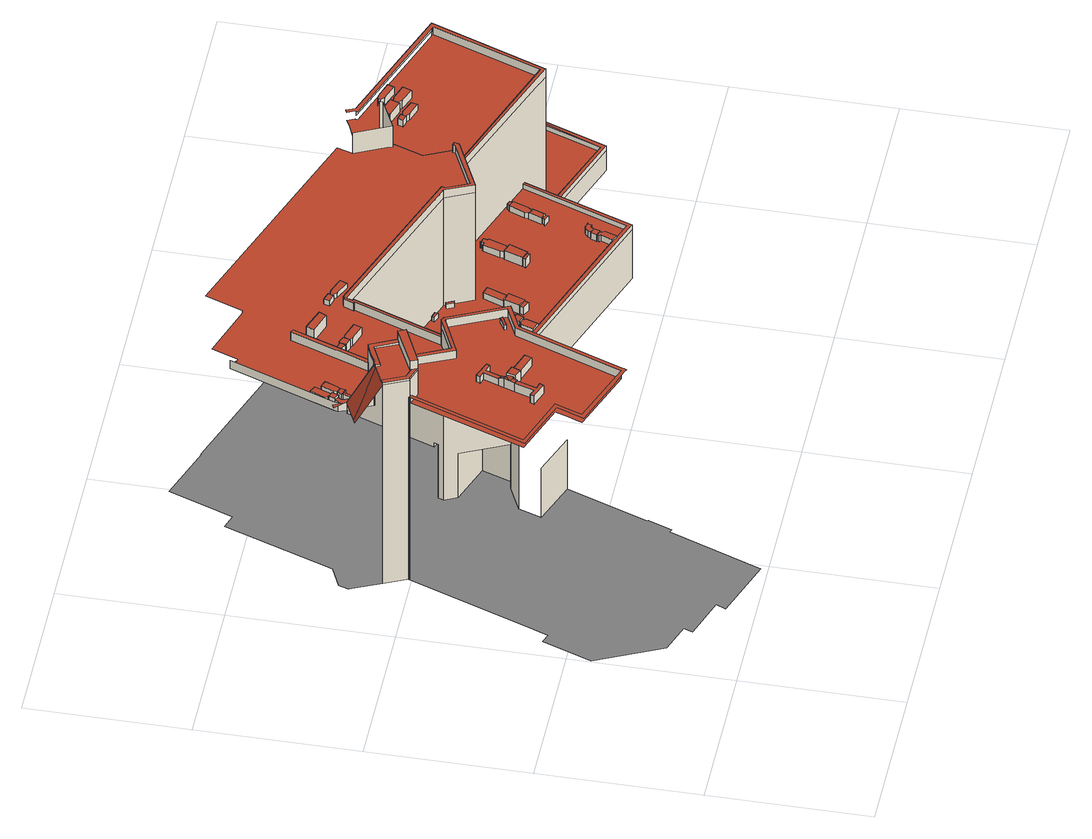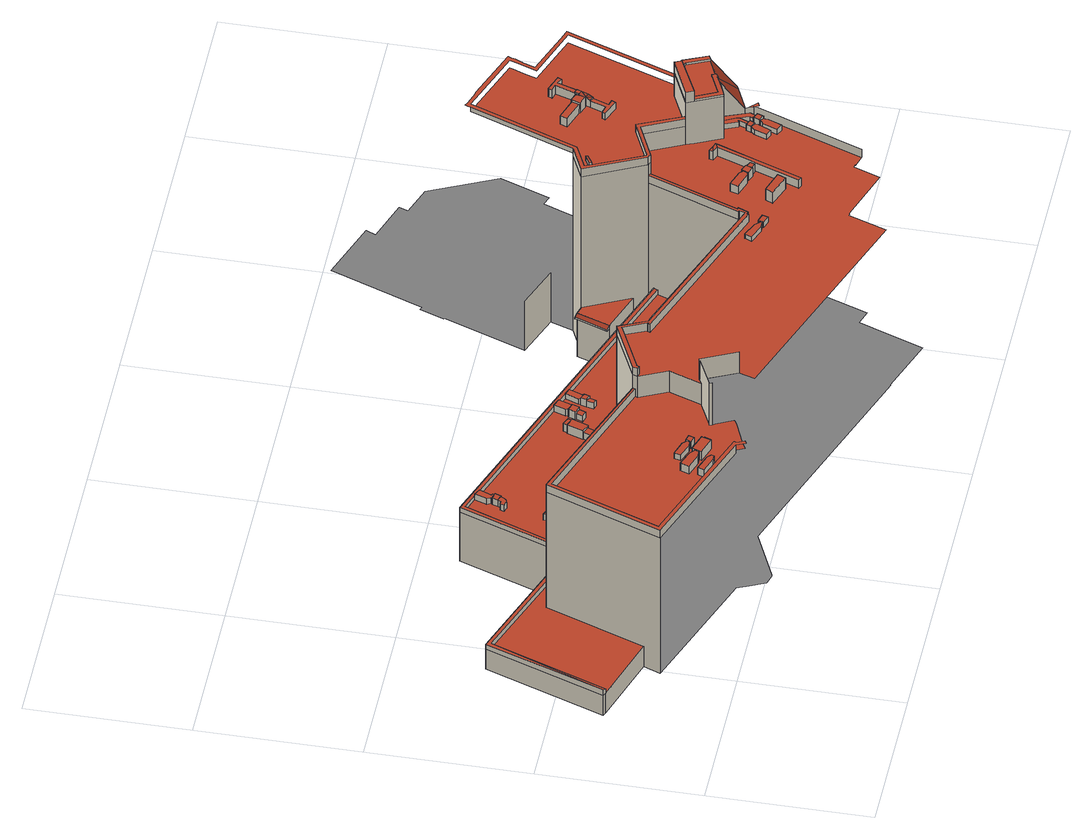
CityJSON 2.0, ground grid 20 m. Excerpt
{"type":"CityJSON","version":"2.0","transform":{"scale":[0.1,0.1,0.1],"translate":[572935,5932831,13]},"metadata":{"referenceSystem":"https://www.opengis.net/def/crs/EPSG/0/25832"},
"CityObjects":{
"building1":{"type":"Building","attributes":{"Grundfläche 2D":"2715.776710","Grundhöhe NN":"13.256"},"children":["building1-1","building1-2","building1-3","building1-4","building1-5","building1-6","building1-7","building1-8","building1-9","building1-10","building1-11","building1-12","building1-13","building1-14","building1-15","building1-16","building1-17","building1-18","building1-19","building1-20","building1-21","building1-22","building1-23","building1-24","building1-25","building1-26","building1-27","building1-28","building1-29","building1-30","building1-31","building1-32","building1-33","building1-34","building1-35","building1-36","building1-37","building1-38","building1-39","building1-40","building1-41","building1-42","building1-43","building1-44","building1-45","building1-46","building1-47","building1-48","building1-49","building1-50","building1-51","building1-52","building1-53","building1-54","building1-55","building1-56","building1-57"],"geometry":[{"type":"MultiSurface","lod":"3","boundaries":[[[0,1,2,3,4,5]],[[6,4,3,7]],[[4,6,8,5]],[[9,10,11,12,13,14,0,5,15]],[[16,17,18,19,18,20,21,1,22,23]],[[18,24,17,25,26,20,18,19]],[[27,28,29,30,31,32,33,34,35,9,15,5,8,36,37,38,39,40,41,42,43,44,45,46,47,48,49,50,51,52,53,54,55,56,57,58,59,60,61,62,63,64]],[[65,66,67,68]],[[65,68,25,69,70]],[[17,71,69,25]],[[18,17,24]],[[72,73,74,16,23,22,1,0,14,13,12,75,76]],[[77,71,17,16]],[[78,79,11,10,80,81,82,83,84,85,86,87,88,89,90]],[[91,92,77,16,74,73,72,93,94]],[[95,96,97,98,99,65,70]],[[61,60,75,12,11,79]],[[72,76,75,60,100,101,102,93]],[[79,78,62,61]],[[103,104,101,100]],[[103,100,60,59]],[[87,86,85,30,29,28]],[[78,90,63,62]],[[105,106,104,103]],[[107,108,109,110]],[[105,103,59,58]],[[111,54,53,112]],[[88,87,28,27]],[[90,89,64,63]],[[111,112,113,114]],[[115,106,105,116,117,118,119]],[[117,116,105,58,57,56]],[[89,88,27,64]],[[120,121,122,123,118,117,124,111,114,125,126]],[[111,124,117,56,55,54]],[[127,128,129,130,131,132,123,122,133]],[[125,114,134,135,136]],[[137,138,139,120,126]],[[126,125,136,137]],[[123,132,140,118]],[[139,138,137,136,135,134]],[[141,115,119,142]],[[143,141,142,144]],[[145,143,144,146]],[[147,148,130,129]],[[132,131,149,150]],[[132,150,151,140]],[[150,152,153,151]],[[109,154,155,156,157,158,159,160,161,162,163,164,165,166,167,7,3,2,168,169,170,171,172,173,174,175,176,177,178,179,180,181,182,183,184,185,186,187,188,189,190,191,192,193,133,122,121,120,139,134,114,113,110]],[[150,149,194,152]],[[146,195,196,145]],[[197,196,195,198]],[[199,200,201,202,203,96,95,70,69,71,77,92,91,94,93,102,101,104,106,115,141,143,145,196,197,204,205,206,207,208,209,210,211,212,213,214,215,216,217,218,219,220]],[[127,221,222,128]],[[152,223,224,225,226,227,228,153]],[[229,225,224,223,152,194,230,231]],[[195,146,144,142,119,118,140,151,153,228,227,226,232,233,234,235,236,237,238,239,240,241,198]],[[242,243,244,245]],[[204,197,198,241]],[[222,246,247,248,249,250,251,245,244,147,129,128]],[[221,127,133,193]],[[252,229,231,230,194,149,131,130,148,243,242,253,254,255,256,257,258]],[[225,259,232,226]],[[225,229,252,259]],[[240,239,206,205]],[[208,207,206,239,238,237]],[[241,240,205,204]],[[254,253,251,250]],[[259,260,233,232]],[[237,236,209,208]],[[261,260,259,252,258,262]],[[236,235,210,209]],[[211,263,264,212]],[[260,211,234,233]],[[265,263,211,260,261,266]],[[235,234,211,210]],[[212,264,267,213]],[[268,269,270,216,215,214]],[[267,271,272,268,214,213]],[[272,271,273,274]],[[262,275,276,261]],[[221,277,246,222]],[[278,273,271,267,264,263,265,279,280,281,282,283,284,285,286,287]],[[257,256,248,247]],[[288,289,290,291,292,277,221,193,192]],[[279,265,266,293]],[[247,246,277,292,294,275,262,258,257]],[[295,296,297,298,299,300,301,302,293,266,261,276]],[[303,304,289,288]],[[290,305,306,291]],[[303,288,192,191]],[[292,291,306,307,308,294]],[[275,309,295,276]],[[309,310,296,295]],[[311,305,290,289,304]],[[280,279,293,302]],[[187,309,275,294,308,188]],[[305,312,307,306]],[[313,311,304,303]],[[308,307,189,188]],[[313,303,191,190]],[[312,305,311]],[[307,313,190,189]],[[313,307,312,311]]],"semantics":{"surfaces":[{"type":"WallSurface"},{"type":"RoofSurface"},{"type":"GroundSurface"}],"values":[0,0,0,0,1,1,1,1,0,0,1,1,0,1,0,0,0,0,0,0,0,0,0,0,0,0,0,0,0,0,0,0,0,0,0,0,0,0,1,0,0,0,0,0,0,0,0,0,2,0,0,0,1,0,0,0,1,0,0,1,0,1,0,0,0,0,0,0,0,0,0,0,0,0,0,0,0,0,0,0,0,0,1,0,0,0,0,1,0,0,0,1,0,0,1,0,0,0,0,0,0,1,0,0]}}]},
"building1-1":{"type":"BuildingInstallation","parents":["building1"],"geometry":[{"type":"MultiSurface","lod":"3","boundaries":[[[314,315,316,317,318,319,320,321,322]],[[316,315,323,324]],[[317,316,324,325]],[[325,326,318,317]],[[326,327,328,320,319,318]],[[328,329,321,320]],[[329,330,322,321]],[[330,331,314,322]]],"semantics":{"surfaces":[{"type":"RoofSurface"},{"type":"WallSurface"}],"values":[0,1,1,1,1,1,1,1]}}]},
"building1-2":{"type":"BuildingInstallation","parents":["building1"],"geometry":[{"type":"MultiSurface","lod":"3","boundaries":[[[332,333,334,335,336,337,338,339]],[[340,336,335,341]],[[337,336,340,22]],[[1,0,339,338]],[[0,14,13,12,334,333,332,339]]],"semantics":{"surfaces":[{"type":"RoofSurface"},{"type":"WallSurface"}],"values":[0,1,1,1,1]}}]},
"building1-3":{"type":"BuildingInstallation","parents":["building1"],"geometry":[{"type":"MultiSurface","lod":"3","boundaries":[[[342,343,344,345,346]],[[347,344,343]],[[348,349,343]],[[343,349,347]],[[344,350,351,345]],[[352,353,343,342]],[[353,354,355,348,343]],[[355,356,349,348]],[[357,347,349,356,358]],[[347,357,323,315,350,344]],[[315,314,351,350]],[[359,345,351,314,331]],[[359,360,346,345]]],"semantics":{"surfaces":[{"type":"RoofSurface"},{"type":"WallSurface"}],"values":[0,0,0,0,0,1,1,1,1,1,1,1,1]}}]},
"building1-4":{"type":"BuildingInstallation","parents":["building1"],"geometry":[{"type":"MultiSurface","lod":"3","boundaries":[[[361,362,363,364,365]],[[352,342,346,360,366,363,362,361,367]],[[366,368,364,363]],[[369,365,364,368,370,371,372,373]],[[369,367,361,365]]],"semantics":{"surfaces":[{"type":"RoofSurface"},{"type":"WallSurface"}],"values":[0,1,1,1,1]}}]},
"building1-5":{"type":"BuildingInstallation","parents":["building1"],"geometry":[{"type":"MultiSurface","lod":"3","boundaries":[[[374,356,355,375,376,377,378,379,380]],[[375,355,354,381]],[[376,375,381,382]],[[382,383,377,376]],[[383,384,378,377]],[[384,385,379,378]],[[385,386,380,379]],[[386,387,358,356,374,380]]],"semantics":{"surfaces":[{"type":"RoofSurface"},{"type":"WallSurface"}],"values":[0,1,1,1,1,1,1,1]}}]},
"building1-6":{"type":"BuildingInstallation","parents":["building1"],"geometry":[{"type":"MultiSurface","lod":"3","boundaries":[[[388,389,390,391,392,393,394,395,396,397,398]],[[399,395,394,393,400,401]],[[399,92,396,395]],[[91,397,396,92]],[[398,388,402,403,389,388,398,397]],[[403,404,405,391,390,389]]],"semantics":{"surfaces":[{"type":"RoofSurface"},{"type":"WallSurface"}],"values":[0,1,1,1,1,1]}}]},
"building1-7":{"type":"BuildingInstallation","parents":["building1"],"geometry":[{"type":"MultiSurface","lod":"3","boundaries":[[[406,407,372,371]],[[370,408,406,371]],[[408,409,407,406]],[[409,373,372,407]]],"semantics":{"surfaces":[{"type":"RoofSurface"},{"type":"WallSurface"}],"values":[0,1,1,1]}}]},
"building1-8":{"type":"BuildingInstallation","parents":["building1"],"geometry":[{"type":"MultiSurface","lod":"3","boundaries":[[[410,411,412,413,414]],[[412,411,415,416,417,418]],[[341,335,334,414,413,412,418]],[[12,75,410,414,334]],[[76,415,411,410,75]]],"semantics":{"surfaces":[{"type":"RoofSurface"},{"type":"WallSurface"}],"values":[0,1,1,1,1]}}]},
"building1-9":{"type":"BuildingInstallation","parents":["building1"],"geometry":[{"type":"MultiSurface","lod":"3","boundaries":[[[419,420,421,422,423,424,425,426]],[[427,419,426,425,428,429,430,431,432]],[[427,433,420,419]],[[433,400,393,392,391,405,434,424,423,422,421,420]],[[434,428,425,424]]],"semantics":{"surfaces":[{"type":"RoofSurface"},{"type":"WallSurface"}],"values":[0,1,1,1,1]}}]},
"building1-10":{"type":"BuildingInstallation","parents":["building1"],"geometry":[{"type":"MultiSurface","lod":"3","boundaries":[[[388,398,397,435,436,437,438,439,440]],[[441,402,388,440]],[[436,435,94,442]],[[437,436,442,443]],[[443,444,438,437]],[[439,438,444,445]]],"semantics":{"surfaces":[{"type":"RoofSurface"},{"type":"WallSurface"}],"values":[0,1,1,1,1,1]}}]},
"building1-11":{"type":"BuildingInstallation","parents":["building1"],"geometry":[{"type":"MultiSurface","lod":"3","boundaries":[[[415,446,447,448,449,450,451,452,453,454,416]],[[76,72,446,415]],[[72,73,74,16,449,448,447,446]],[[16,17,450,449]],[[18,23,455,453,452]],[[455,456,454,453]],[[416,454,456,417]]],"semantics":{"surfaces":[{"type":"RoofSurface"},{"type":"WallSurface"}],"values":[0,1,1,1,1,1,1]}}]},
"building1-12":{"type":"BuildingInstallation","parents":["building1"],"geometry":[{"type":"MultiSurface","lod":"3","boundaries":[[[457,458,459,460,461,462,463,464,465,466]],[[467,468,460,459]],[[441,440,461,460,468]],[[440,439,463,462,461]],[[469,464,463,439,445,470]],[[469,471,465,464]],[[472,473,474,475,476,467,459,458,457,466,465,471]]],"semantics":{"surfaces":[{"type":"RoofSurface"},{"type":"WallSurface"}],"values":[0,1,1,1,1,1,1]}}]},
"building1-13":{"type":"BuildingInstallation","parents":["building1"],"geometry":[{"type":"MultiSurface","lod":"3","boundaries":[[[431,430,477,478,479,480,481]],[[429,482,483,478,477,430]],[[483,484,479,478]],[[484,485,480,479]],[[485,486,481,480]],[[486,432,431,481]]],"semantics":{"surfaces":[{"type":"RoofSurface"},{"type":"WallSurface"}],"values":[0,1,1,1,1,1]}}]},
"building1-14":{"type":"BuildingInstallation","parents":["building1"],"geometry":[{"type":"MultiSurface","lod":"3","boundaries":[[[475,474,473,487,488,489,490]],[[472,491,487,473]],[[491,492,488,487]],[[492,493,489,488]],[[493,494,490,489]],[[494,476,475,490]]],"semantics":{"surfaces":[{"type":"RoofSurface"},{"type":"WallSurface"}],"values":[0,1,1,1,1,1]}}]},
"building1-15":{"type":"BuildingInstallation","parents":["building1"],"geometry":[{"type":"MultiSurface","lod":"3","boundaries":[[[495,496,497,498]],[[499,497,496]],[[500,501,502,503,495,498,504,505,506]],[[507,508,498,497]],[[504,498,508,509,506,505]],[[509,510,500,506]],[[502,501,500,510,511,495,503]],[[495,511,512,499,496]],[[512,507,497,499]]],"semantics":{"surfaces":[{"type":"RoofSurface"},{"type":"WallSurface"}],"values":[0,0,0,1,1,1,1,1,1]}}]},
"building1-16":{"type":"BuildingInstallation","parents":["building1"],"geometry":[{"type":"MultiSurface","lod":"3","boundaries":[[[513,514,515,516]],[[516,515,517,518]],[[513,516,518,519]],[[514,513,519,520]],[[515,514,520,517]]],"semantics":{"surfaces":[{"type":"RoofSurface"},{"type":"WallSurface"}],"values":[0,1,1,1,1]}}]},
"building1-17":{"type":"BuildingInstallation","parents":["building1"],"geometry":[{"type":"MultiSurface","lod":"3","boundaries":[[[521,522,523,524]],[[525,526,521,524]],[[526,527,522,521]],[[527,528,523,522]]],"semantics":{"surfaces":[{"type":"RoofSurface"},{"type":"WallSurface"}],"values":[0,1,1,1]}}]},
"building1-18":{"type":"BuildingInstallation","parents":["building1"],"geometry":[{"type":"MultiSurface","lod":"3","boundaries":[[[529,530,531,532,533,534,535]],[[525,524,523,528,536,533,532,531,537]],[[536,538,534,533]],[[539,540,541,542,543,530,529,535,534,538]],[[543,537,531,530]]],"semantics":{"surfaces":[{"type":"RoofSurface"},{"type":"WallSurface"}],"values":[0,1,1,1,1]}}]},
"building1-19":{"type":"BuildingInstallation","parents":["building1"],"geometry":[{"type":"MultiSurface","lod":"3","boundaries":[[[544,545,546,541,540,547,548]],[[539,549,547,540]],[[548,547,549,550]],[[544,548,550,551]],[[551,552,545,544]],[[552,553,546,545]],[[553,542,541,546]]],"semantics":{"surfaces":[{"type":"RoofSurface"},{"type":"WallSurface"}],"values":[0,1,1,1,1,1,1]}}]},
"building1-20":{"type":"BuildingInstallation","parents":["building1"],"geometry":[{"type":"MultiSurface","lod":"3","boundaries":[[[554,555,556,557]],[[557,556,558,559]],[[554,557,559,560]],[[555,554,560,561]],[[556,555,561,558]]],"semantics":{"surfaces":[{"type":"RoofSurface"},{"type":"WallSurface"}],"values":[0,1,1,1,1]}}]},
"building1-21":{"type":"BuildingInstallation","parents":["building1"],"geometry":[{"type":"MultiSurface","lod":"3","boundaries":[[[562,563,137,136,564]],[[565,138,137,563]],[[138,135,136,137]],[[135,566,564,136]],[[566,567,565,563,562,564]],[[567,566,135,138,565]]],"semantics":{"surfaces":[{"type":"RoofSurface"},{"type":"WallSurface"},{"type":"OuterCeilingSurface"}],"values":[0,1,1,1,1,2]}}]},
"building1-22":{"type":"BuildingInstallation","parents":["building1"],"geometry":[{"type":"MultiSurface","lod":"3","boundaries":[[[568,569,570,571,572]],[[573,574,569,568]],[[570,569,574,575]],[[576,572,571,570,575,577,578,579,580]],[[568,572,576,573]]],"semantics":{"surfaces":[{"type":"RoofSurface"},{"type":"WallSurface"}],"values":[0,1,1,1,1]}}]},
"building1-23":{"type":"BuildingInstallation","parents":["building1"],"geometry":[{"type":"MultiSurface","lod":"3","boundaries":[[[579,578,581,582,583,584,585,586]],[[577,587,588,582,581,578]],[[588,589,583,582]],[[589,590,584,583]],[[590,591,585,584]],[[591,592,586,585]],[[592,580,579,586]]],"semantics":{"surfaces":[{"type":"RoofSurface"},{"type":"WallSurface"}],"values":[0,1,1,1,1,1,1]}}]},
"building1-24":{"type":"BuildingInstallation","parents":["building1"],"geometry":[{"type":"MultiSurface","lod":"3","boundaries":[[[593,594,595,596]],[[596,595,597,598]],[[593,596,598,599]],[[594,593,599,600]],[[595,594,600,597]]],"semantics":{"surfaces":[{"type":"RoofSurface"},{"type":"WallSurface"}],"values":[0,1,1,1,1]}}]},
"building1-25":{"type":"BuildingInstallation","parents":["building1"],"geometry":[{"type":"MultiSurface","lod":"3","boundaries":[[[601,602,603,604]],[[604,603,605,606]],[[601,604,606,607]],[[602,601,607,608]],[[603,602,608,605]]],"semantics":{"surfaces":[{"type":"RoofSurface"},{"type":"WallSurface"}],"values":[0,1,1,1,1]}}]},
"building1-26":{"type":"BuildingInstallation","parents":["building1"],"geometry":[{"type":"MultiSurface","lod":"3","boundaries":[[[609,610,611,612]],[[612,611,613,614]],[[609,612,614,615]],[[610,609,615,616]],[[611,610,616,613]]],"semantics":{"surfaces":[{"type":"RoofSurface"},{"type":"WallSurface"}],"values":[0,1,1,1,1]}}]},
"building1-27":{"type":"BuildingInstallation","parents":["building1"],"geometry":[{"type":"MultiSurface","lod":"3","boundaries":[[[617,618,619,620]],[[620,619,621,622]],[[617,620,622,623]],[[618,617,623,624]],[[619,618,624,621]]],"semantics":{"surfaces":[{"type":"RoofSurface"},{"type":"WallSurface"}],"values":[0,1,1,1,1]}}]},
"building1-28":{"type":"BuildingInstallation","parents":["building1"],"geometry":[{"type":"MultiSurface","lod":"3","boundaries":[[[625,626,627,628]],[[629,630,626,625]],[[630,631,627,626]],[[631,632,628,627]]],"semantics":{"surfaces":[{"type":"RoofSurface"},{"type":"WallSurface"}],"values":[0,1,1,1]}}]},
"building1-29":{"type":"BuildingInstallation","parents":["building1"],"geometry":[{"type":"MultiSurface","lod":"3","boundaries":[[[633,634,635,636,637,638,639]],[[640,641,635,634]],[[629,625,628,632,642,637,636,635,641]],[[642,643,638,637]],[[644,645,646,647,640,634,633,639,638,643]]],"semantics":{"surfaces":[{"type":"RoofSurface"},{"type":"WallSurface"}],"values":[0,1,1,1,1]}}]},
"building1-30":{"type":"BuildingInstallation","parents":["building1"],"geometry":[{"type":"MultiSurface","lod":"3","boundaries":[[[648,649,650,651,652,653,654]],[[655,656,654,653]],[[656,657,648,654]],[[148,147,649,648,657]],[[147,244,650,649]],[[658,651,650,244,243]],[[658,659,652,651]]],"semantics":{"surfaces":[{"type":"RoofSurface"},{"type":"WallSurface"}],"values":[0,1,1,1,1,1,1]}}]},
"building1-31":{"type":"BuildingInstallation","parents":["building1"],"geometry":[{"type":"MultiSurface","lod":"3","boundaries":[[[660,661,662,663,664,665]],[[666,667,660,665]],[[655,653,652,659,668,663,662,661,660,667]],[[668,669,664,663]],[[666,665,664,669,670,671,672]]],"semantics":{"surfaces":[{"type":"RoofSurface"},{"type":"WallSurface"}],"values":[0,1,1,1,1]}}]},
"building1-32":{"type":"BuildingInstallation","parents":["building1"],"geometry":[{"type":"MultiSurface","lod":"3","boundaries":[[[673,671,670,674]],[[669,675,674,670]],[[675,676,673,674]],[[676,672,671,673]]],"semantics":{"surfaces":[{"type":"RoofSurface"},{"type":"WallSurface"}],"values":[0,1,1,1]}}]},
"building1-33":{"type":"BuildingInstallation","parents":["building1"],"geometry":[{"type":"MultiSurface","lod":"3","boundaries":[[[677,678,679,646,645,680,681,682,683,684]],[[644,685,680,645]],[[681,680,685,686]],[[686,687,682,681]],[[687,688,683,682]],[[688,689,684,683]],[[689,690,677,684]],[[690,691,678,677]],[[691,692,679,678]],[[692,647,646,679]]],"semantics":{"surfaces":[{"type":"RoofSurface"},{"type":"WallSurface"}],"values":[0,1,1,1,1,1,1,1,1,1]}}]},
"building1-34":{"type":"BuildingInstallation","parents":["building1"],"geometry":[{"type":"MultiSurface","lod":"3","boundaries":[[[693,694,695,696,697,698,699,700,701]],[[702,703,704,698,697,696]],[[704,705,699,698]],[[242,245,700,699,705]],[[245,251,701,700]],[[706,693,701,251,253]],[[706,707,694,693]],[[707,708,695,694]]],"semantics":{"surfaces":[{"type":"RoofSurface"},{"type":"WallSurface"}],"values":[0,1,1,1,1,1,1,1]}}]},
"building1-35":{"type":"BuildingInstallation","parents":["building1"],"geometry":[{"type":"MultiSurface","lod":"3","boundaries":[[[709,710,711,712,713,714,715]],[[716,717,711,710]],[[702,696,695,708,718,713,712,711,717]],[[718,719,714,713]],[[720,721,722,723,716,710,709,715,714,719]]],"semantics":{"surfaces":[{"type":"RoofSurface"},{"type":"WallSurface"}],"values":[0,1,1,1,1]}}]},
"building1-36":{"type":"BuildingInstallation","parents":["building1"],"geometry":[{"type":"MultiSurface","lod":"3","boundaries":[[[724,722,721,725]],[[720,726,725,721]],[[724,725,726,727]],[[727,723,722,724]]],"semantics":{"surfaces":[{"type":"RoofSurface"},{"type":"WallSurface"}],"values":[0,1,1,1]}}]},
"building1-37":{"type":"BuildingInstallation","parents":["building1"],"geometry":[{"type":"MultiSurface","lod":"3","boundaries":[[[728,729,730,731]],[[732,733,731,730]],[[728,731,733,734]],[[734,735,729,728]],[[730,729,735,732]]],"semantics":{"surfaces":[{"type":"RoofSurface"},{"type":"WallSurface"}],"values":[0,1,1,1,1]}}]},
"building1-38":{"type":"BuildingInstallation","parents":["building1"],"geometry":[{"type":"MultiSurface","lod":"3","boundaries":[[[736,737,738,739]],[[740,741,736,739]],[[741,742,737,736]],[[742,743,738,737]]],"semantics":{"surfaces":[{"type":"RoofSurface"},{"type":"WallSurface"}],"values":[0,1,1,1]}}]},
"building1-39":{"type":"BuildingInstallation","parents":["building1"],"geometry":[{"type":"MultiSurface","lod":"3","boundaries":[[[744,745,746,747,748,749,750,751]],[[752,753,754,755,756,749,748,747,746,757]],[[756,758,750,749]],[[740,739,738,743,759,745,744,751,750,758]],[[759,757,746,745]]],"semantics":{"surfaces":[{"type":"RoofSurface"},{"type":"WallSurface"}],"values":[0,1,1,1,1]}}]},
"building1-40":{"type":"BuildingInstallation","parents":["building1"],"geometry":[{"type":"MultiSurface","lod":"3","boundaries":[[[760,761,762,763]],[[763,762,764,765]],[[765,766,760,763]],[[766,767,761,760]],[[762,761,767,764]]],"semantics":{"surfaces":[{"type":"RoofSurface"},{"type":"WallSurface"}],"values":[0,1,1,1,1]}}]},
"building1-41":{"type":"BuildingInstallation","parents":["building1"],"geometry":[{"type":"MultiSurface","lod":"3","boundaries":[[[768,754,753,769]],[[752,770,769,753]],[[770,771,768,769]],[[771,755,754,768]]],"semantics":{"surfaces":[{"type":"RoofSurface"},{"type":"WallSurface"}],"values":[0,1,1,1]}}]},
"building1-42":{"type":"BuildingInstallation","parents":["building1"],"geometry":[{"type":"MultiSurface","lod":"3","boundaries":[[[772,773,774,775]],[[776,777,772,775]],[[777,778,773,772]],[[778,779,774,773]]],"semantics":{"surfaces":[{"type":"RoofSurface"},{"type":"WallSurface"}],"values":[0,1,1,1]}}]},
"building1-43":{"type":"BuildingInstallation","parents":["building1"],"geometry":[{"type":"MultiSurface","lod":"3","boundaries":[[[780,781,782,783,784]],[[785,782,781,780,786,787,788,789,790]],[[785,776,783,782]],[[791,784,783,776,775,774,779]],[[780,784,791,786]]],"semantics":{"surfaces":[{"type":"RoofSurface"},{"type":"WallSurface"}],"values":[0,1,1,1,1]}}]},
"building1-44":{"type":"BuildingInstallation","parents":["building1"],"geometry":[{"type":"MultiSurface","lod":"3","boundaries":[[[792,793,794,793,795,796,797,789,788,798,799,800,801]],[[787,802,798,788]],[[802,803,799,798]],[[803,804,800,799]],[[804,805,801,800]],[[805,806,792,801]],[[806,807,793,792]],[[807,808,794,793]],[[807,809,795,793]],[[809,810,796,795]],[[797,796,810,811]],[[811,790,789,797]]],"semantics":{"surfaces":[{"type":"RoofSurface"},{"type":"WallSurface"}],"values":[0,1,1,1,1,1,1,1,1,1,1,1]}}]},
"building1-45":{"type":"BuildingInstallation","parents":["building1"],"geometry":[{"type":"MultiSurface","lod":"3","boundaries":[[[812,813,814,815,816,817,818,819]],[[815,814,820,821]],[[816,815,821,822]],[[254,250,817,816,822]],[[250,249,818,817]],[[823,819,818,249,255]],[[812,819,823,824]],[[824,825,813,812]]],"semantics":{"surfaces":[{"type":"RoofSurface"},{"type":"WallSurface"}],"values":[0,1,1,1,1,1,1,1]}}]},
"building1-46":{"type":"BuildingInstallation","parents":["building1"],"geometry":[{"type":"MultiSurface","lod":"3","boundaries":[[[826,827,828,829,830,831]],[[832,828,827,833]],[[829,828,834,835,836]],[[836,837,830,829]],[[820,814,813,825,833,827,826,831,830,837]]],"semantics":{"surfaces":[{"type":"RoofSurface"},{"type":"WallSurface"}],"values":[0,1,1,1,1]}}]},
"building1-47":{"type":"BuildingInstallation","parents":["building1"],"geometry":[{"type":"MultiSurface","lod":"3","boundaries":[[[838,839,840,841,842,843,834,828,844,845,846,847]],[[832,848,844,828]],[[848,849,845,844]],[[849,850,851,847,846,845]],[[851,852,853,839,838,847]],[[853,854,855,841,840,839]],[[855,856,857,843,842,841]],[[857,835,834,843]]],"semantics":{"surfaces":[{"type":"RoofSurface"},{"type":"WallSurface"}],"values":[0,1,1,1,1,1,1,1]}}]},
"building1-48":{"type":"BuildingInstallation","parents":["building1"],"geometry":[{"type":"MultiSurface","lod":"3","boundaries":[[[858,859,860,861]],[[862,863,858,861]],[[859,858,863,864]],[[864,865,860,859]]],"semantics":{"surfaces":[{"type":"RoofSurface"},{"type":"WallSurface"}],"values":[0,1,1,1]}}]},
"building1-49":{"type":"BuildingInstallation","parents":["building1"],"geometry":[{"type":"MultiSurface","lod":"3","boundaries":[[[866,867,868,869,870,871]],[[872,873,867,866]],[[874,869,868,867,873,875,876,877,878]],[[874,879,870,869]],[[872,866,871,870,879,862,861,860,865]]],"semantics":{"surfaces":[{"type":"RoofSurface"},{"type":"WallSurface"}],"values":[0,1,1,1,1]}}]},
"building1-50":{"type":"BuildingInstallation","parents":["building1"],"geometry":[{"type":"MultiSurface","lod":"3","boundaries":[[[880,881,877,876,882,883,884,885]],[[875,886,882,876]],[[886,887,883,882]],[[888,889,890,891,892,880,885,884,883,887]],[[892,893,881,880]],[[893,878,877,881]]],"semantics":{"surfaces":[{"type":"RoofSurface"},{"type":"WallSurface"}],"values":[0,1,1,1,1,1]}}]},
"building1-51":{"type":"BuildingInstallation","parents":["building1"],"geometry":[{"type":"MultiSurface","lod":"3","boundaries":[[[889,894,895,890]],[[888,896,894,889]],[[895,894,896,897]],[[897,891,890,895]]],"semantics":{"surfaces":[{"type":"RoofSurface"},{"type":"WallSurface"}],"values":[0,1,1,1]}}]},
"building1-52":{"type":"BuildingInstallation","parents":["building1"],"geometry":[{"type":"MultiSurface","lod":"3","boundaries":[[[898,899,900,901,902]],[[903,904,899,898]],[[904,905,900,899]],[[906,907,908,909,910,902,901,900,905]],[[910,903,898,902]]],"semantics":{"surfaces":[{"type":"RoofSurface"},{"type":"WallSurface"}],"values":[0,1,1,1,1]}}]},
"building1-53":{"type":"BuildingInstallation","parents":["building1"],"geometry":[{"type":"MultiSurface","lod":"3","boundaries":[[[911,912,913,914]],[[915,916,911,914]],[[916,917,912,911]],[[917,918,913,912]]],"semantics":{"surfaces":[{"type":"RoofSurface"},{"type":"WallSurface"}],"values":[0,1,1,1]}}]},
"building1-54":{"type":"BuildingInstallation","parents":["building1"],"geometry":[{"type":"MultiSurface","lod":"3","boundaries":[[[919,920,908,907,921,922]],[[906,923,921,907]],[[922,921,923,924]],[[924,925,919,922]],[[925,926,920,919]],[[908,920,926,909]]],"semantics":{"surfaces":[{"type":"RoofSurface"},{"type":"WallSurface"}],"values":[0,1,1,1,1,1]}}]},
"building1-55":{"type":"BuildingInstallation","parents":["building1"],"geometry":[{"type":"MultiSurface","lod":"3","boundaries":[[[927,928,929,930,931,932]],[[933,930,929,928,934,915,914,913,918]],[[931,930,933,935]],[[936,937,927,932,931,935,938,939,940,941]],[[928,927,937,934]]],"semantics":{"surfaces":[{"type":"RoofSurface"},{"type":"WallSurface"}],"values":[0,1,1,1,1]}}]},
"building1-56":{"type":"BuildingInstallation","parents":["building1"],"geometry":[{"type":"MultiSurface","lod":"3","boundaries":[[[942,940,939,943,944,945,946,947]],[[938,948,943,939]],[[948,949,944,943]],[[949,950,945,944]],[[950,951,946,945]],[[951,952,947,946]],[[952,953,942,947]],[[953,941,940,942]]],"semantics":{"surfaces":[{"type":"RoofSurface"},{"type":"WallSurface"}],"values":[0,1,1,1,1,1,1,1]}}]},
"building1-57":{"type":"BuildingInstallation","parents":["building1"],"geometry":[{"type":"MultiSurface","lod":"3","boundaries":[[[954,955,956,957,958,959]],[[960,961,954,959]],[[961,962,955,954]],[[962,963,956,955]],[[963,964,957,956]],[[964,965,958,957]]],"semantics":{"surfaces":[{"type":"RoofSurface"},{"type":"WallSurface"}],"values":[0,1,1,1,1,1]}}]}
},
"vertices":[
[102,403,311],[89,432,311],[89,432,3],[102,403,3],[102,403,274],[102,403,286],[101,404,274],[101,404,3],[101,404,286],[105,402,286],[105,402,274],[121,397,274],[121,397,311],[105,402,311],[104,403,311],[104,403,286],[123,448,311],[123,449,309],[118,446,309],[94,435,310],[79,464,259],[75,462,259],[94,435,311],[118,446,311],[121,448,309],[109,478,258],[104,476,258],[271,320,286],[241,306,286],[240,304,286],[191,172,286],[109,202,286],[110,206,286],[115,219,286],[121,236,286],[54,260,286],[48,257,286],[50,257,286],[62,253,286],[116,233,286],[111,220,286],[110,217,286],[109,216,286],[108,213,286],[106,208,286],[105,203,286],[103,199,286],[171,174,286],[173,174,286],[190,168,286],[194,166,286],[196,170,286],[196,172,286],[244,302,286],[277,318,286],[243,389,286],[243,390,286],[239,391,286],[239,392,286],[193,371,286],[170,420,286],[166,418,286],[190,365,286],[238,387,286],[240,387,286],[105,487,258],[102,493,258],[97,491,258],[107,482,258],[109,478,246],[105,487,246],[123,449,246],[151,461,311],[137,455,311],[125,449,311],[170,420,311],[166,429,311],[123,448,246],[190,365,274],[166,418,274],[54,260,274],[121,236,274],[115,219,274],[110,206,274],[109,202,274],[191,172,274],[240,304,274],[241,306,274],[271,320,274],[240,387,274],[238,387,274],[132,452,246],[125,449,246],[151,461,246],[137,455,246],[106,492,246],[154,623,246],[154,623,259],[106,492,259],[105,487,259],[170,420,274],[170,420,246],[166,429,246],[193,371,274],[193,371,246],[239,392,274],[239,392,246],[234,274,79],[288,254,79],[288,254,3],[234,274,3],[277,318,274],[244,302,274],[244,302,3],[277,318,3],[239,391,246],[239,391,274],[243,390,274],[243,390,258],[239,391,258],[250,374,3],[243,389,3],[243,390,3],[243,390,246],[243,389,274],[277,318,71],[250,374,71],[245,397,79],[245,397,86],[247,402,86],[247,402,79],[285,504,79],[285,504,246],[245,397,3],[287,315,3],[287,315,66],[287,315,71],[301,356,71],[301,356,66],[301,356,3],[285,504,258],[280,502,246],[280,502,258],[278,502,246],[278,502,258],[283,515,246],[283,515,258],[435,334,86],[435,334,79],[283,504,79],[283,504,246],[283,504,258],[285,511,246],[285,511,258],[251,153,3],[252,152,3],[241,122,3],[237,124,3],[195,9,3],[120,36,3],[125,48,3],[74,66,3],[78,77,3],[41,90,3],[3,171,3],[25,232,3],[37,228,3],[48,257,3],[75,462,3],[72,468,3],[72,469,3],[76,481,3],[102,493,3],[151,629,3],[168,623,3],[181,657,3],[198,703,3],[268,678,3],[268,679,3],[551,577,3],[578,589,3],[613,605,3],[616,606,3],[628,602,3],[638,580,3],[643,569,3],[644,569,3],[803,511,3],[795,490,3],[882,462,3],[886,460,3],[833,312,3],[697,361,3],[657,248,3],[285,511,79],[286,514,258],[286,514,246],[287,516,246],[287,516,258],[251,627,246],[183,650,246],[171,617,246],[167,618,246],[168,619,246],[494,440,246],[493,437,246],[492,438,246],[492,437,246],[505,409,246],[566,438,246],[567,441,246],[571,440,246],[555,474,246],[569,514,246],[563,511,246],[562,514,246],[543,554,246],[549,573,246],[271,674,246],[254,627,246],[252,628,246],[657,248,79],[657,248,86],[286,511,246],[485,438,246],[488,437,246],[488,437,258],[485,438,258],[286,511,258],[488,437,79],[286,511,79],[485,438,79],[504,403,258],[569,434,258],[571,440,258],[567,441,258],[566,438,258],[505,409,258],[492,437,258],[492,438,258],[493,437,258],[494,440,258],[457,326,79],[443,331,79],[443,331,86],[457,326,86],[705,383,86],[702,385,86],[654,254,86],[633,261,86],[625,265,86],[467,322,86],[504,403,79],[467,322,79],[625,265,79],[633,261,79],[654,254,79],[702,385,79],[569,434,79],[504,403,246],[569,434,246],[569,434,225],[569,434,213],[571,440,213],[555,474,213],[570,437,213],[570,437,225],[569,514,213],[563,511,278],[562,514,278],[543,554,278],[602,530,213],[602,530,278],[601,533,213],[601,533,278],[750,367,213],[750,367,225],[705,383,79],[599,537,213],[748,373,213],[797,508,213],[637,566,213],[638,569,213],[634,578,213],[624,573,213],[596,561,213],[590,558,213],[589,557,213],[697,361,34],[697,361,41],[699,366,41],[699,366,34],[705,383,34],[748,373,225],[750,367,34],[803,511,225],[644,569,225],[643,569,225],[638,580,225],[634,578,225],[638,569,225],[637,566,225],[797,508,225],[833,312,34],[833,312,41],[830,318,41],[830,318,34],[882,462,34],[795,490,34],[803,511,213],[644,569,213],[886,460,42],[882,462,41],[886,460,34],
[151,286,287],[146,288,287],[138,264,287],[131,267,287],[129,262,287],[130,262,287],[149,255,287],[151,260,287],[143,262,287],[146,288,274],[138,264,274],[131,267,274],[129,262,274],[130,262,274],[149,255,274],[151,260,274],[143,262,274],[151,286,274],
[104,403,314],[105,402,314],[121,397,314],[118,404,314],[106,408,314],[94,435,314],[89,432,314],[102,403,314],[106,408,311],[118,404,311],
[159,299,287],[156,300,287],[148,294,288],[153,292,288],[156,291,288],[151,302,288],[158,306,285],[153,308,285],[146,288,288],[151,286,288],[159,299,274],[156,300,274],[158,306,274],[158,306,284],[153,308,284],[151,302,274],[153,308,274],[153,292,274],[156,291,274],
[159,300,290],[159,299,290],[156,289,290],[166,285,290],[170,296,290],[156,289,274],[159,300,274],[166,285,274],[170,296,274],[167,286,274],[167,286,287],[170,295,287],[170,295,274],
[160,327,284],[165,325,284],[174,323,284],[176,327,284],[155,335,284],[153,330,284],[160,328,284],[165,325,274],[174,323,274],[176,327,274],[155,335,274],[153,330,274],[160,328,274],[160,327,274],
[122,474,254],[117,485,254],[120,490,254],[120,491,254],[119,491,254],[115,493,254],[111,485,254],[111,484,254],[125,449,254],[132,452,254],[123,471,254],[111,484,246],[115,493,246],[111,485,246],[122,474,246],[117,485,246],[120,490,246],[120,491,246],
[193,277,287],[196,286,287],[193,277,274],[196,286,274],
[170,420,327],[166,429,327],[117,405,327],[118,404,327],[121,397,327],[166,429,314],[161,427,314],[161,427,311],[117,405,311],
[117,501,257],[114,493,257],[115,493,257],[119,491,257],[120,491,257],[121,490,257],[124,498,257],[118,500,257],[117,501,246],[124,498,246],[122,498,246],[122,498,254],[118,500,254],[118,500,246],[114,493,246],[121,490,246],
[137,455,254],[129,474,254],[127,473,254],[126,474,254],[130,485,254],[127,486,254],[127,486,246],[129,474,246],[127,473,246],[126,474,246],[130,485,246],
[151,461,314],[137,455,314],[125,449,314],[123,448,314],[123,449,314],[121,448,314],[118,446,314],[120,441,314],[148,454,314],[120,441,311],[148,454,311],
[133,491,255],[130,492,255],[128,493,255],[125,487,255],[127,486,255],[130,485,255],[132,484,255],[133,484,255],[135,490,255],[134,490,255],[128,493,246],[125,487,246],[133,484,246],[132,484,246],[135,490,246],[134,490,246],[134,490,254],[133,491,254],[130,492,254],[130,492,246],
[125,501,254],[126,502,254],[133,520,254],[125,524,254],[118,507,254],[125,501,246],[126,502,246],[133,520,246],[125,524,246],[118,507,246],
[138,494,254],[144,510,254],[136,513,254],[129,497,254],[138,494,246],[144,510,246],[136,513,246],[129,497,246],
[176,456,259],[181,454,259],[190,456,259],[182,459,259],[189,451,259],[215,564,259],[195,509,259],[193,503,259],[177,460,259],[197,501,259],[200,508,259],[219,562,259],[190,456,246],[182,459,246],[219,562,246],[215,564,246],[176,456,246],[189,451,246],
[249,318,281],[261,324,282],[259,327,282],[248,320,281],[259,327,274],[248,320,274],[249,318,274],[261,324,274],
[201,507,258],[199,501,258],[206,498,258],[208,505,258],[208,505,246],[201,507,246],[199,501,246],[206,498,246],
[217,501,259],[217,503,259],[209,506,259],[208,505,259],[206,497,259],[214,494,259],[215,496,259],[206,497,246],[209,506,246],[214,494,246],[215,496,246],[215,496,258],[217,501,258],[217,501,246],[217,503,246],
[242,495,258],[222,502,258],[218,501,258],[219,492,258],[239,485,258],[219,492,246],[239,485,246],[242,495,246],[222,502,246],[218,501,246],
[246,528,263],[250,537,263],[223,547,263],[219,537,263],[223,547,246],[219,537,246],[246,528,246],[250,537,246],
[292,314,68],[306,354,68],[292,313,68],[306,354,66],[292,313,66],[292,314,66],
[283,538,254],[281,531,254],[291,528,254],[292,533,254],[293,535,254],[283,538,246],[281,531,246],[291,528,246],[293,535,246],[291,530,246],[291,530,253],[292,533,253],[292,533,246],
[292,530,253],[293,530,253],[297,525,253],[315,517,253],[319,526,253],[300,533,253],[292,530,246],[293,530,246],[297,525,246],[315,517,246],[319,526,246],[300,533,246],
[368,412,87],[372,411,87],[373,420,87],[370,421,87],[373,420,79],[370,421,79],[368,412,79],[372,411,79],
[373,432,87],[376,431,87],[379,440,87],[375,441,87],[379,440,79],[375,441,79],[373,432,79],[376,431,79],
[390,406,87],[394,406,87],[395,415,87],[391,416,87],[395,415,79],[391,416,79],[390,406,79],[394,406,79],
[394,425,88],[398,425,88],[400,434,88],[397,435,88],[400,434,79],[397,435,79],[394,425,79],[398,425,79],
[413,407,88],[409,404,88],[420,400,88],[420,405,88],[413,407,79],[409,404,79],[420,400,79],[420,405,79],
[420,426,90],[418,427,90],[412,408,90],[413,407,90],[421,405,90],[427,424,90],[426,424,90],[418,427,79],[412,408,79],[421,405,79],[427,424,79],[426,424,79],[426,424,88],[420,426,88],[420,426,79],
[441,350,87],[435,334,87],[443,331,87],[449,347,87],[449,351,87],[444,352,87],[443,351,87],[444,352,79],[443,351,79],[441,350,79],[449,347,79],[449,351,79],
[443,353,90],[444,352,90],[449,351,90],[450,350,90],[452,357,90],[445,360,90],[445,360,79],[443,353,79],[450,350,79],[452,357,79],[452,357,88],[446,359,88],[446,359,79],
[449,368,88],[454,366,88],[454,366,79],[449,368,79],
[428,450,88],[426,451,88],[419,432,88],[429,428,88],[436,448,88],[434,448,88],[436,453,88],[429,455,88],[429,428,79],[436,448,79],[434,448,79],[436,453,79],[429,455,79],[428,450,79],[426,451,79],[419,432,79],
[472,337,89],[471,339,89],[471,341,89],[466,343,89],[466,342,89],[465,342,89],[462,341,89],[457,326,89],[467,322,89],[466,343,79],[466,342,79],[465,342,79],[462,341,79],[472,337,79],[471,339,79],[471,341,79],
[468,352,91],[467,352,91],[464,343,91],[466,343,91],[473,340,91],[476,349,91],[475,350,91],[467,352,79],[464,343,79],[473,340,79],[476,349,79],[475,350,79],[475,350,88],[468,352,88],[468,352,79],
[471,360,88],[478,358,88],[478,358,79],[471,360,79],
[466,439,86],[467,443,86],[459,445,86],[458,442,86],[459,445,79],[458,442,79],[466,439,79],[467,443,79],
[489,343,91],[498,339,91],[500,344,91],[491,348,91],[491,348,79],[489,343,79],[498,339,79],[500,344,79],
[500,344,92],[501,344,92],[508,364,92],[507,364,92],[498,368,92],[497,368,92],[490,348,92],[491,348,92],[507,364,79],[507,364,89],[498,368,89],[498,368,79],[497,368,79],[508,364,79],[490,348,79],[501,344,79],
[487,424,86],[490,425,86],[486,434,86],[483,433,86],[486,434,79],[483,433,79],[487,424,79],[490,425,79],
[508,394,89],[517,391,89],[517,391,79],[508,394,79],
[569,356,92],[579,353,92],[580,356,92],[571,360,92],[571,360,79],[569,356,79],[579,353,79],[580,356,79],
[590,379,93],[581,382,93],[579,383,93],[571,360,93],[581,356,93],[579,383,79],[590,379,79],[587,380,79],[587,380,89],[581,382,89],[581,382,79],[581,356,79],
[599,411,89],[593,413,89],[593,414,89],[591,409,89],[588,410,89],[581,389,89],[592,384,89],[599,405,89],[598,406,89],[597,406,89],[592,384,79],[599,405,79],[598,406,79],[597,406,79],[599,411,79],[593,413,79],[593,414,79],[591,409,79],[588,410,79],[581,389,79],
[636,280,88],[636,282,88],[630,284,88],[629,281,88],[631,280,88],[625,265,88],[633,261,88],[638,276,88],[630,284,79],[629,281,79],[631,280,79],[638,276,79],[636,280,79],[636,282,79],
[636,282,89],[637,282,89],[639,289,89],[632,292,89],[629,284,89],[630,284,89],[639,289,79],[637,282,79],[633,292,89],[633,292,79],[632,292,79],[629,284,79],
[642,299,89],[641,300,89],[640,299,89],[638,299,89],[637,298,89],[635,296,89],[641,293,89],[645,293,89],[646,298,89],[647,298,89],[641,293,79],[645,293,79],[646,298,79],[647,298,79],[642,299,79],[641,300,79],[640,299,79],[638,299,79],[637,298,79],[635,296,79],
[644,348,88],[652,345,88],[652,350,88],[647,351,88],[647,351,79],[644,348,79],[652,345,79],[652,350,79],
[653,349,89],[659,365,89],[653,367,89],[652,368,89],[646,352,89],[652,350,89],[653,349,79],[659,365,79],[652,368,79],[658,366,79],[658,366,88],[653,367,88],[653,367,79],[646,352,79],
[661,393,88],[653,373,88],[662,371,88],[669,390,88],[668,390,88],[662,392,88],[662,371,79],[669,390,79],[668,390,79],[668,390,87],[662,392,87],[662,392,79],[661,393,79],[653,373,79],
[669,394,87],[664,396,87],[669,394,79],[664,396,79],
[637,519,223],[635,512,223],[643,510,223],[643,512,223],[645,517,223],[637,519,213],[635,512,213],[643,510,213],[643,512,213],[643,512,222],[644,515,222],[644,515,213],[645,517,213],
[639,539,225],[636,531,225],[639,530,225],[642,539,225],[642,539,213],[639,539,213],[636,531,213],[639,530,213],
[668,509,222],[651,516,222],[648,507,222],[666,501,222],[648,507,213],[666,501,213],[668,509,213],[651,516,213],
[663,533,227],[642,540,227],[639,530,227],[638,528,227],[659,521,227],[663,532,227],[638,528,213],[642,540,213],[659,521,213],[663,532,213],[663,533,213],[660,524,213],[660,524,225],[662,530,225],[662,530,213],
[663,529,225],[661,524,225],[666,519,225],[685,512,225],[689,523,225],[669,530,225],[661,524,213],[666,519,213],[685,512,213],[689,523,213],[669,530,213],[663,529,213],
[668,540,224],[688,533,224],[691,541,224],[671,548,224],[665,548,224],[664,544,224],[664,544,213],[668,540,213],[688,533,213],[691,541,213],[671,548,213],[665,548,213]
]}
